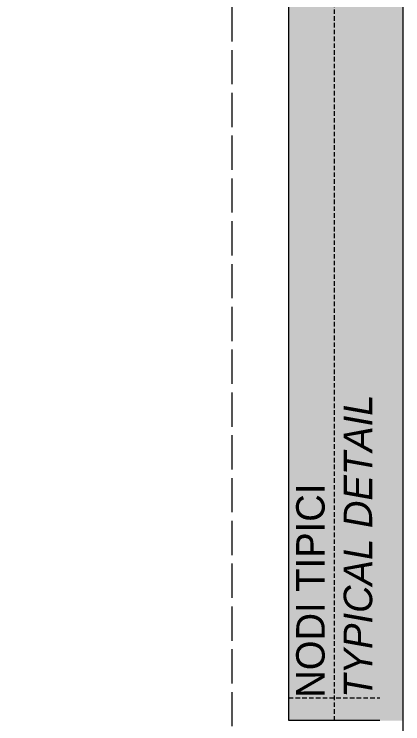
# Model space of a CAD drawing. Header units: millimetres. Extents: x -8 to 2550, y -393 to 1062.
# Drawn here: x 1735.9 to 1770, y 106.7 to 168.9 of the extents above; entities that cross this region are included whole.
import ezdxf

# ---------------------------------------------------------------- set-up
doc = ezdxf.new("R2010")
doc.units = ezdxf.units.MM
doc.header["$LTSCALE"] = 0.25
doc.header["$MEASUREMENT"] = 0
for name, pattern in [('ACAD_ISO02W100', [15, 12, -3]), ('DOT2', [0.125, 0, -0.125]), ('HIDDEN', [9.525, 6.35, -3.175])]:
    doc.linetypes.add(name, pattern=pattern)
doc.layers.add('01_Fill Border Red', color=7, linetype='Continuous', lineweight=20, true_color=0xe2001a)
doc.layers.add('01_Text [White]', color=7, linetype='Continuous', lineweight=25, true_color=0xffffff)
doc.layers.add('02_Block Frame', color=7, linetype='Continuous', lineweight=5, true_color=0xe2001a, plot=False)
doc.layers.add('02_Layout Grid', color=252, linetype='DOT2', lineweight=5, plot=False, transparency=0.5)
doc.styles.add('ALUK Main&Secondary Titles', font='GOTHIC.TTF')

msp = doc.modelspace()

# ---------------------------------------------------------------- hatches: boundary and pattern name
at = {"layer": '01_Fill Border Red', "ltscale": 0.25}
h = msp.add_hatch(color=256, dxfattribs=at)
h.dxf.hatch_style = 1
h.paths.add_polyline_path([(1760, 107), (1760, 297), (1770, 297), (1770, 107)])

# ---------------------------------------------------------------- linework, layer by layer
at = {"layer": '02_Block Frame'}
for p, q in [((1760, 107), (1760, 297)), ((1768, 107), (1760, 107))]:
    msp.add_line(p, q, dxfattribs=at)
msp.add_lwpolyline([(1560, 0), (1560, 297), (1770, 297), (1770, 0)], close=True, dxfattribs=at)
at = {"layer": '02_Block Frame', "linetype": 'ACAD_ISO02W100'}
msp.add_lwpolyline([(1578, 15), (1578, 282), (1755, 282), (1755, 15)], close=True, dxfattribs=at)
at = {"layer": '02_Layout Grid', "linetype": 'HIDDEN', "ltscale": 0.25}
for p, q in [((1764, 107), (1764, 297)), ((1760, 109), (1768, 109))]:
    msp.add_line(p, q, dxfattribs=at)

# ---------------------------------------------------------------- texts
at = {"layer": '01_Text [White]', "insert": (1764, 109), "char_height": 2.5, "attachment_point": 4, "rotation": 90, "style": 'ALUK Main&Secondary Titles'}
msp.add_mtext_dynamic_manual_height_columns('NODI TIPICI\\P{\\fCentury Gothic|b0|i1|c0|p34;TYPICAL DETAIL}', width=120.62971, gutter_width=15, heights=[0], dxfattribs=at)

doc.saveas('drawing.dxf')
